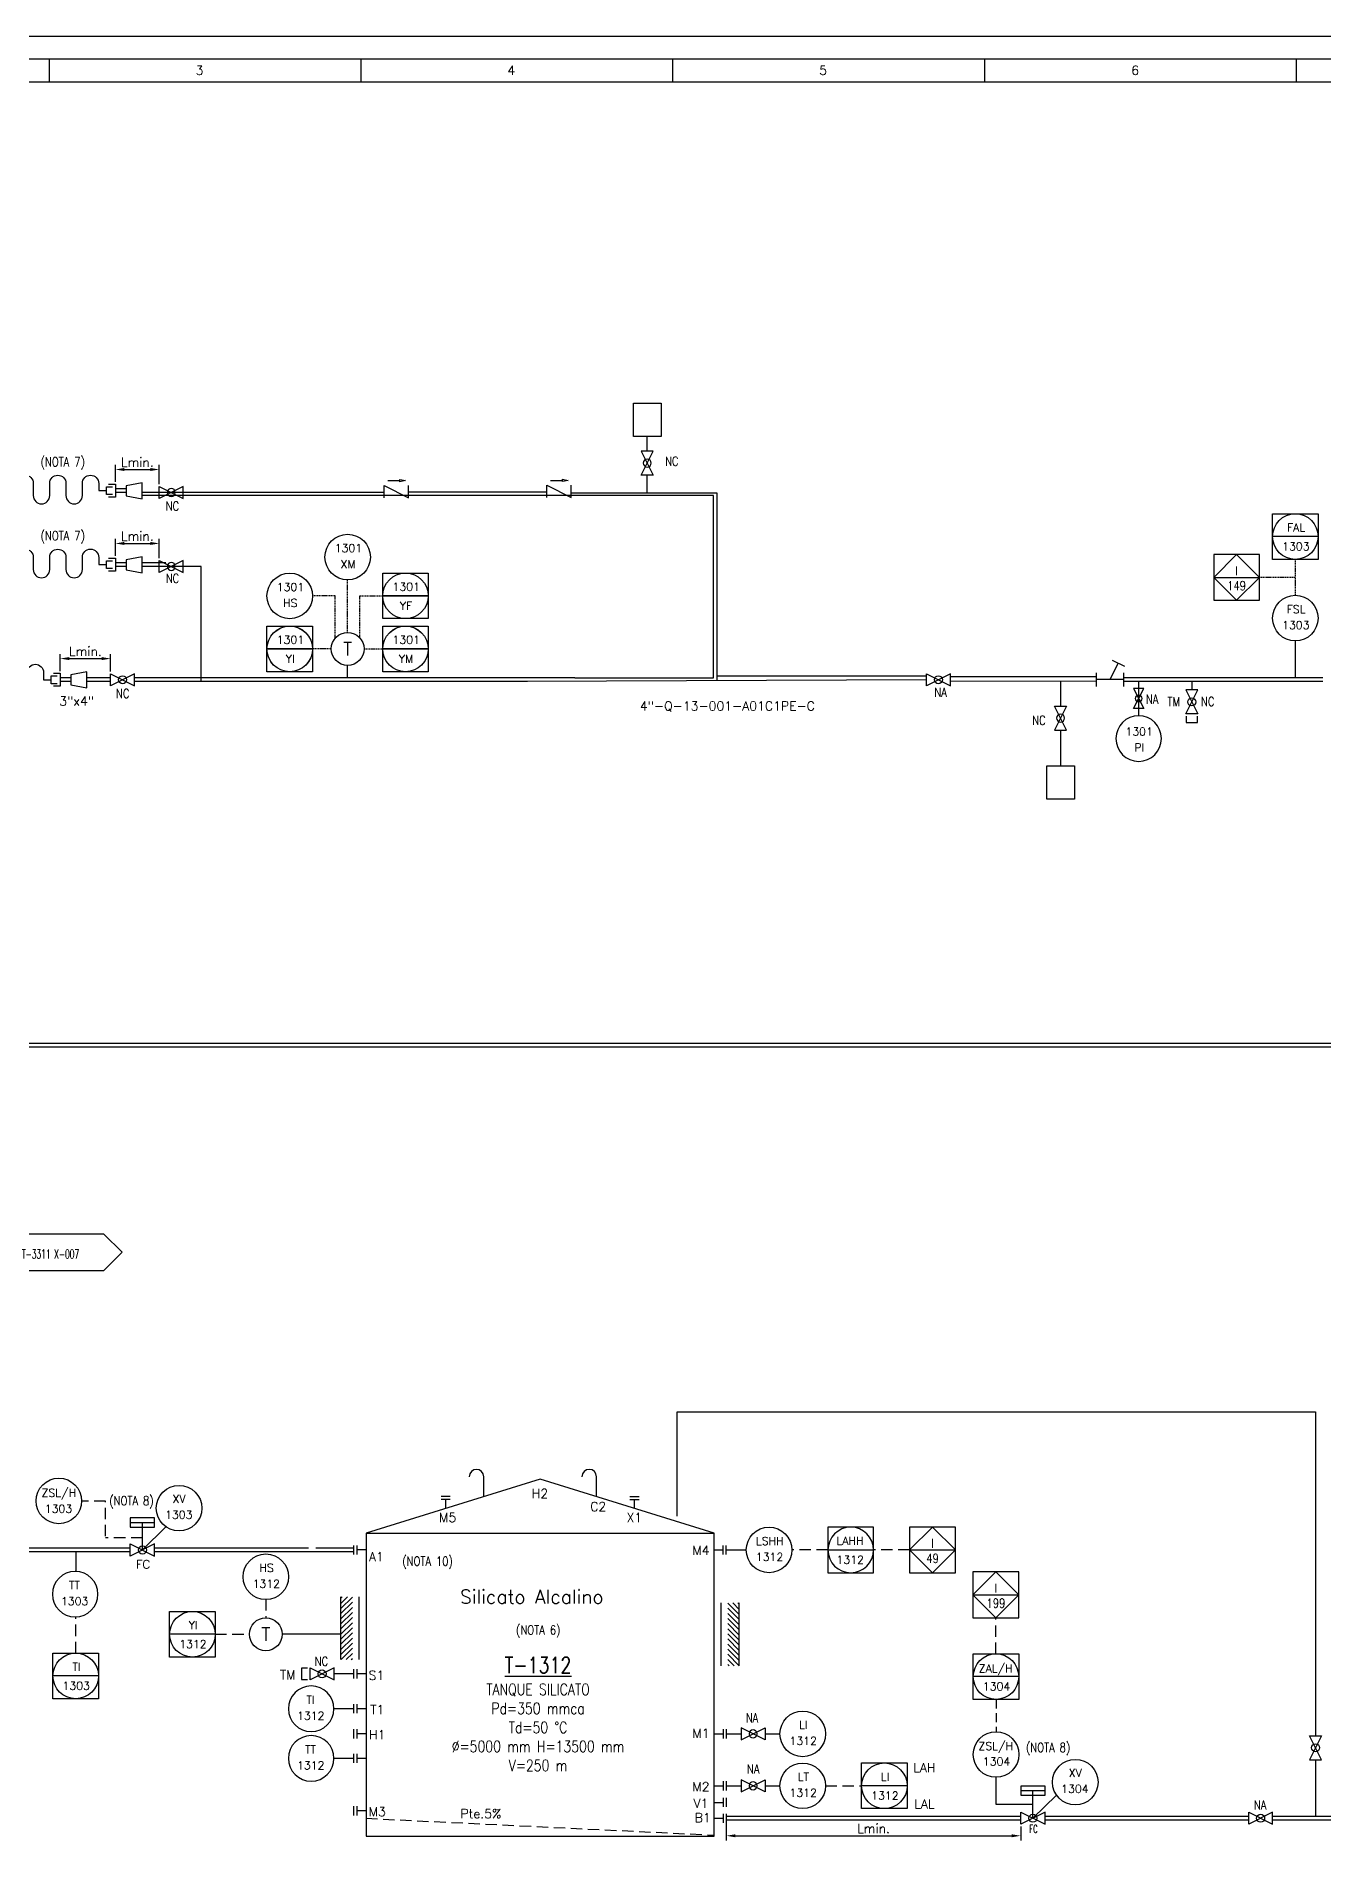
# Model space of a CAD drawing. Header units: millimetres. Extents: x 108 to 2962, y 3858 to 4561.
# Drawn here: x 1312.8 to 1595.5, y 4117.3 to 4513.2 of the extents above; entities that cross this region are included whole.
import ezdxf
from ezdxf.enums import TextEntityAlignment as Align

# ---------------------------------------------------------------- set-up
doc = ezdxf.new("R2010")
doc.units = ezdxf.units.MM
doc.linetypes.add('TRAZOS', pattern=[0.75, 0.5, -0.25])
for name, color, linetype in [('CAJETIN', 1, 'Continuous'), ('COTAS', 4, 'Continuous'), ('EQUIPOS', 5, 'Continuous'), ('EQUIPOS 02', 1, 'Continuous'), ('FORMATO', 7, 'Continuous'), ('INSTRUMENTOS', 1, 'Continuous'), ('TEX', 7, 'Continuous'), ('TEXTO-INSTRUMENTACION', 7, 'Continuous'), ('TEXTO-VALVULAS Y ACCESORIOS', 7, 'Continuous'), ('TUBERIA', 5, 'Continuous'), ('TUBERÍA2', 1, 'TRAZOS'), ('VALVULAS Y ACCESORIOS', 1, 'Continuous')]:
    doc.layers.add(name, color=color, linetype=linetype)
doc.layers.add('TUBERÍA3', color=1, linetype='Continuous', true_color=0xff0000)
doc.styles.add('PY', font='ROMANS.shx')
doc.styles.add('PY1', font='ROMANS.shx', dxfattribs={"width": 0.8})
doc.styles.add('PY3', font='ROMANS.shx', dxfattribs={"width": 0.6})
doc.styles.add('TXT', font='txt')
doc.linetypes.add('SEÑAL_MECANICA2', pattern='A,4.411183,["o",PY,S=4.130212,R=360,X=0,Y=-1.374288],0.588817,-0.374158,["",PY,S=2,R=360,X=0,Y=-0.688262],-2.183682', length=7.55784)
doc.dimstyles.new('1-5', dxfattribs={"dimtxt": 2, "dimasz": 2, "dimexe": 1, "dimexo": 0.5, "dimgap": 0.6, "dimtad": 1, "dimdec": 0, "dimlfac": 5, "dimzin": 0, "dimdsep": 46, "dimtxsty": 'PY', "dimcen": 0.7, "dimclrd": 4, "dimclre": 4, "dimclrt": 7, "dimazin": 0, "dimtfac": 1, "dimtdec": 0, "dimtofl": 0, "dimtmove": 0, "dimatfit": 3, "dimfxl": 1, "dimtolj": 1, "dimtzin": 0, "dimarcsym": 0})

# ---------------------------------------------------------------- blocks, each defined once
blk = doc.blocks.new('VALV GLOB-V')
at = {"layer": 'INSTRUMENTOS', "color": 1, "flags": 128}
blk.add_lwpolyline([(5.7, -1.43), (5.7, 1.43), (0, -1.43), (0, 1.43)], close=True, dxfattribs=at)
at = {"layer": 'INSTRUMENTOS', "color": 1}
blk.add_circle((2.85, 0), 0.95, dxfattribs=at)
at = {"layer": 'INSTRUMENTOS', "color": 7, "linetype": 'SEÑAL_MECANICA2', "style": 'PY'}
blk.add_attdef('REF.', text='', height=2, dxfattribs=at).set_placement((3, -3.37), align=Align.MIDDLE)
blk = doc.blocks.new('SEÑAL CIR')
at = {"color": 1}
blk.add_circle((0, 5.7), 5.7, dxfattribs=at)
at = {"layer": 'INSTRUMENTOS', "linetype": 'Continuous', "style": 'PY', "flags": 4}
for p in [(0.18, 6.94), (0.13, 2.95)]:
    blk.add_attdef('---', text='', height=2, dxfattribs=at).set_placement(p, align=Align.CENTER)
blk = doc.blocks.new('SEÑAL CIRCU MARCO')
at = {"color": 1, "linetype": 'Continuous', "ltscale": 0.5}
blk.add_line((5.7, 5.7), (-5.7, 5.7), dxfattribs=at)
at = {"color": 1, "flags": 128}
blk.add_lwpolyline([(5.7, 0), (-5.7, 0), (-5.7, 11.4), (5.7, 11.4)], close=True, dxfattribs=at)
at = {"color": 1}
blk.add_circle((0, 5.7), 5.7, dxfattribs=at)
at = {"style": 'PY'}
for tag, p in [('XXX', (0.18, 7.98)), ('YYY', (0.13, 3.24))]:
    blk.add_attdef(tag, text='', height=2, dxfattribs=at).set_placement(p, align=Align.MIDDLE)
blk = doc.blocks.new('SECUENCIA PROGRAMADA EN SISTEMA DE CONTROL PLC')
at = {"layer": 'INSTRUMENTOS'}
blk.add_line((-5, 5), (5, 5), dxfattribs=at)
at = {"layer": 'INSTRUMENTOS', "flags": 128}
for points in [[(0, 0), (-5, 5), (0, 10), (5, 5)], [(-5, 0), (5, 0), (5, 10), (-5, 10)]]:
    blk.add_lwpolyline(points, close=True, dxfattribs=at)
at = {"layer": 'TEXTO-INSTRUMENTACION', "linetype": 'Continuous', "style": 'PY1', "width": 0.8}
for tag, p in [('XXX', (0.01, 6.43)), ('YYY', (0.01, 3.17))]:
    blk.add_attdef(tag, text='', height=2, dxfattribs=at).set_placement(p, align=Align.MIDDLE_CENTER)
blk = doc.blocks.new('*D24')
at = {"layer": 'COTAS', "color": 4, "lineweight": -2, "transparency": 16777216}
for p, q in [((1464.3, 4121.29), (1464.3, 4117.44)), ((1466.3, 4118.44), (1526.92, 4118.44)), ((1528.92, 4120.46), (1528.92, 4117.44))]:
    blk.add_line(p, q, dxfattribs=at)
at = {"layer": 'COTAS', "color": 4, "transparency": 16777216}
for points in [[(1466.3, 4118.77), (1466.3, 4118.11), (1464.3, 4118.44)], [(1526.92, 4118.77), (1526.92, 4118.11), (1528.92, 4118.44)]]:
    blk.add_solid(points, dxfattribs=at)
at = {"layer": 'Defpoints', "color": 0, "transparency": 16777216}
for p in [(1464.3, 4121.79), (1528.92, 4120.96), (1528.92, 4118.44)]:
    blk.add_point(p, dxfattribs=at)
at = {"layer": 'COTAS', "color": 7, "transparency": 16777216, "insert": (1496.61, 4120.04), "char_height": 2, "attachment_point": 5, "style": 'PY'}
blk.add_mtext('\\A1;Lmin.', dxfattribs=at)
blk = doc.blocks.new('MARCO-A1')
at = {"layer": 'FORMATO', "color": 5}
for p, q in [((146.83, 589), (146.83, 584)), ((215.25, 589), (215.25, 584)), ((283.67, 589), (283.67, 584)), ((352.08, 589), (352.08, 584)), ((420.5, 589), (420.5, 584))]:
    blk.add_line(p, q, dxfattribs=at)
at = {"layer": 'FORMATO', "color": 1}
blk.add_lwpolyline([(0, 594), (841, 594), (841, 0), (0, 0)], close=True, dxfattribs=at)
at = {"layer": 'FORMATO', "color": 5}
blk.add_lwpolyline([(5, 589), (836, 589), (836, 5), (5, 5)], close=True, dxfattribs=at)
at = {"layer": 'FORMATO', "color": 8, "linetype": 'Continuous'}
blk.add_lwpolyline([(10, 584), (831, 584), (831, 10), (10, 10)], close=True, dxfattribs=at)
at = {"layer": 'FORMATO', "color": 1, "style": 'PY'}
for s, p in [('3', (178.99, 585.5)), ('4', (247.4, 585.5)), ('5', (315.82, 585.5)), ('6', (384.34, 585.5))]:
    blk.add_text(s, height=2, dxfattribs=at).set_placement(p)
blk = doc.blocks.new('*D32')
at = {"layer": 'COTAS', "color": 4, "lineweight": -2, "transparency": 16777216}
for p, q in [((1318.12, 4373.92), (1318.12, 4377.65)), ((1320.12, 4376.65), (1327.18, 4376.65)), ((1329.18, 4373.83), (1329.18, 4377.65))]:
    blk.add_line(p, q, dxfattribs=at)
at = {"layer": 'COTAS', "color": 4, "transparency": 16777216}
for points in [[(1320.12, 4376.99), (1320.12, 4376.32), (1318.12, 4376.65)], [(1327.18, 4376.99), (1327.18, 4376.32), (1329.18, 4376.65)]]:
    blk.add_solid(points, dxfattribs=at)
at = {"layer": 'Defpoints', "color": 0, "transparency": 16777216}
for p in [(1329.18, 4376.65), (1318.12, 4373.42), (1329.18, 4373.33)]:
    blk.add_point(p, dxfattribs=at)
at = {"layer": 'COTAS', "color": 7, "transparency": 16777216, "insert": (1323.65, 4378.25), "char_height": 2, "attachment_point": 5, "style": 'PY'}
blk.add_mtext('\\A1;Lmin.', dxfattribs=at)
blk = doc.blocks.new('REDUCCION')
at = {"color": 1}
for p, q in [((0, 2), (0, -2)), ((4, 1.25), (0, 2)), ((4, -1.25), (4, 1.25)), ((0, -2), (4, -1.25))]:
    blk.add_line(p, q, dxfattribs=at)
at = {"style": 'PY1', "width": 0.8}
blk.add_attdef('.', text='', height=2, dxfattribs=at).set_placement((2, -3.65), align=Align.MIDDLE)
blk = doc.blocks.new('*D26')
at = {"layer": 'COTAS', "color": 4, "lineweight": -2, "transparency": 16777216}
for p, q in [((1330.22, 4399.18), (1330.22, 4402.91)), ((1339.86, 4398.69), (1339.86, 4402.91)), ((1332.22, 4401.91), (1337.86, 4401.91))]:
    blk.add_line(p, q, dxfattribs=at)
at = {"layer": 'COTAS', "color": 4, "transparency": 16777216}
for points in [[(1332.22, 4402.24), (1332.22, 4401.58), (1330.22, 4401.91)], [(1337.86, 4402.24), (1337.86, 4401.58), (1339.86, 4401.91)]]:
    blk.add_solid(points, dxfattribs=at)
at = {"layer": 'Defpoints', "color": 0, "transparency": 16777216}
for p in [(1330.22, 4398.68), (1339.86, 4401.91), (1339.86, 4398.19)]:
    blk.add_point(p, dxfattribs=at)
at = {"layer": 'COTAS', "color": 7, "transparency": 16777216, "insert": (1335.04, 4403.51), "char_height": 2, "attachment_point": 5, "style": 'PY'}
blk.add_mtext('\\A1;Lmin.', dxfattribs=at)
blk = doc.blocks.new('MANG-VAL')
at = {"layer": 'INSTRUMENTOS', "color": 1}
for p, q in [((0, 1.5), (0, -1.5)), ((6, 0), (0, 0)), ((3, 0), (4.8, -3.6)), ((6, 1.5), (6, -1.5)), ((3.46, -4.27), (6.14, -2.93))]:
    blk.add_line(p, q, dxfattribs=at)
blk = doc.blocks.new('*D27')
at = {"layer": 'COTAS', "color": 4, "lineweight": -2, "transparency": 16777216}
for p, q in [((1330.22, 4415.4), (1330.22, 4419.13)), ((1332.22, 4418.13), (1337.86, 4418.13)), ((1339.86, 4414.91), (1339.86, 4419.13))]:
    blk.add_line(p, q, dxfattribs=at)
at = {"layer": 'COTAS', "color": 4, "transparency": 16777216}
for points in [[(1332.22, 4418.46), (1332.22, 4417.8), (1330.22, 4418.13)], [(1337.86, 4418.46), (1337.86, 4417.8), (1339.86, 4418.13)]]:
    blk.add_solid(points, dxfattribs=at)
at = {"layer": 'Defpoints', "color": 0, "transparency": 16777216}
for p in [(1339.86, 4418.13), (1330.22, 4414.9), (1339.86, 4414.41)]:
    blk.add_point(p, dxfattribs=at)
at = {"layer": 'COTAS', "color": 7, "transparency": 16777216, "insert": (1335.04, 4419.73), "char_height": 2, "attachment_point": 5, "style": 'PY'}
blk.add_mtext('\\A1;Lmin.', dxfattribs=at)
blk = doc.blocks.new('VALVULA RETENCION')
at = {"layer": 'VALVULAS Y ACCESORIOS'}
blk.add_line((0.79, 2.4), (3.43, 2.4), dxfattribs=at)
at = {"layer": 'VALVULAS Y ACCESORIOS', "flags": 128}
blk.add_lwpolyline([(0, -1.33), (0, 1.33), (5.33, -1.33), (5.33, 1.33)], dxfattribs=at)
blk.add_lwpolyline([(4.65, 2.4), (3.43, 2.14), (3.43, 2.66)], close=True, dxfattribs=at)
at = {"layer": 'TEXTO-VALVULAS Y ACCESORIOS', "linetype": 'SEÑAL_MECANICA2', "style": 'PY1', "width": 0.8}
blk.add_attdef('REF.', text='', height=2, dxfattribs=at).set_placement((2.94, -3.07), align=Align.MIDDLE)
blk = doc.blocks.new('BANDERA DE FLUJO')
at = {"layer": 'TEX', "color": 1, "ltscale": 0.1, "flags": 128}
blk.add_lwpolyline([(-4, 4), (-31.46, 4), (-27.46, 0), (-31.46, -4), (-4, -4), (0, 0)], close=True, dxfattribs=at)
at = {"layer": 'TEX', "style": 'PY1', "width": 0.8}
for tag, p in [('ETIQUETA-LINEA-1', (-15.73, 0.61)), ('ETIQUETA-LINEA-2', (-15.73, -2.91))]:
    blk.add_attdef(tag, text='', height=2, dxfattribs=at).set_placement(p, align=Align.CENTER)

msp = doc.modelspace()

# ---------------------------------------------------------------- hatches: boundary and pattern name
at = {"layer": 'EQUIPOS'}
h = msp.add_hatch(dxfattribs=at)
h.set_pattern_fill('ANSI31', color=4, scale=0.25, style=0)
h.set_pattern_definition([(45, (147.3263, 4960.9374), (-0.561266, 0.561266), [])])
h.paths.add_polyline_path([(1379.73, 4157.08), (1382.23, 4157.08), (1382.23, 4170.83), (1379.73, 4170.83)])
h = msp.add_hatch(dxfattribs=at)
h.set_pattern_fill('ANSI31', color=4, scale=0.25, style=0)
h.set_pattern_definition([(135, (2699.55855, 4959.6084), (0.561266, 0.561266), [])])
h.paths.add_polyline_path([(1467.15, 4155.75), (1464.65, 4155.75), (1464.65, 4169.5), (1467.15, 4169.5)])

# ---------------------------------------------------------------- linework, layer by layer
at = {"color": 5}
for p, q in [((1461.51, 4412.42), (1336.07, 4412.42)), ((1461.51, 4372.41), (1461.51, 4412.42)), ((1431.05, 4372.41), (1461.51, 4372.41)), ((1508.2, 4372.82), (1462.23, 4372.82)), ((1545.5, 4372.64), (1513.47, 4372.64))]:
    msp.add_line(p, q, dxfattribs=at)
at = {"color": 1}
for p, q in [((1589.18, 4380.53), (1589.18, 4376.8)), ((1589.18, 4376.8), (1589.18, 4372.41)), ((1554.8, 4364.11), (1554.8, 4371.65)), ((1566.44, 4371.64), (1566.44, 4369.78)), ((1336.16, 4181.13), (1341.33, 4186.22)), ((1321.52, 4180.8), (1321.52, 4176.42)), ((1464.3, 4181.14), (1468.68, 4181.14)), ((1379.75, 4162.64), (1366.84, 4162.64)), ((1382.58, 4153.96), (1378.2, 4153.96)), ((1382.58, 4146.3), (1378.2, 4146.3)), ((1464.3, 4140.79), (1467.55, 4140.79)), ((1472.81, 4140.79), (1476.07, 4140.79)), ((1382.58, 4135.42), (1378.2, 4135.42)), ((1464.3, 4129.4), (1467.55, 4129.4)), ((1472.81, 4129.4), (1476.07, 4129.4)), ((1523.5, 4125.31), (1523.5, 4131.27)), ((1531.58, 4125.31), (1523.5, 4125.31)), ((1531.58, 4122.29), (1536.76, 4127.38))]:
    msp.add_line(p, q, dxfattribs=at)
at = {"color": 1, "flags": 128}
for points in [[(1328.72, 4414.9), (1330.22, 4414.9), (1330.22, 4412.05), (1328.72, 4412.05)], [(1328.72, 4398.68), (1330.22, 4398.68), (1330.22, 4395.83), (1328.72, 4395.83)], [(1316.62, 4373.42), (1318.12, 4373.42), (1318.12, 4370.57), (1316.62, 4370.57)], [(1565.19, 4363.99), (1565.19, 4362.67), (1567.69, 4362.67), (1567.69, 4363.99)], [(1372.4, 4155.21), (1371.09, 4155.21), (1371.09, 4152.71), (1372.4, 4152.71)]]:
    msp.add_lwpolyline(points, dxfattribs=at)
at = {"color": 1}
for centre in [(1381.2, 4378.77), (1363.24, 4162.64)]:
    msp.add_circle(centre, 3.6, dxfattribs=at)
at = {"layer": 'CAJETIN', "color": 1, "linetype": 'TRAZOS', "ltscale": 0.5}
for p, q in [((1589.18, 4398.42), (1589.18, 4390.53)), ((1581.29, 4394.48), (1589.18, 4394.48))]:
    msp.add_line(p, q, dxfattribs=at)
at = {"layer": 'CAJETIN', "color": 1, "linetype": 'TRAZOS', "ltscale": 5}
for p, q in [((1328.07, 4191.82), (1322.82, 4191.82)), ((1328.07, 4184.15), (1328.07, 4191.82)), ((1336.16, 4183.77), (1328.07, 4183.77)), ((1486.6, 4181.14), (1478.68, 4181.14)), ((1504.53, 4181.14), (1496.61, 4181.14)), ((1321.52, 4158.5), (1321.52, 4166.43)), ((1523.46, 4158.35), (1523.46, 4166.27)), ((1486.06, 4129.41), (1493.99, 4129.41)), ((1385.23, 4122.27), (1461.65, 4118.59))]:
    msp.add_line(p, q, dxfattribs=at)
at = {"layer": 'CAJETIN', "color": 1, "linetype": 'TRAZOS', "ltscale": 4}
msp.add_line((1523.49, 4148.35), (1523.5, 4141.27), dxfattribs=at)
at = {"layer": 'EQUIPOS'}
for p, q in [((1423.44, 4196.67), (1385.23, 4184.8)), ((1461.65, 4184.8), (1423.44, 4196.67)), ((1385.23, 4184.8), (1385.23, 4118.39)), ((1461.65, 4122.29), (1461.65, 4184.8)), ((1461.65, 4118.39), (1461.65, 4122.29)), ((1385.23, 4118.39), (1461.65, 4118.39))]:
    msp.add_line(p, q, dxfattribs=at)
at = {"layer": 'EQUIPOS', "color": 4}
for p, q in [((1379.73, 4157.08), (1379.73, 4170.84)), ((1383.73, 4157.08), (1383.73, 4170.84)), ((1463.15, 4155.75), (1463.15, 4169.51)), ((1467.15, 4155.75), (1467.15, 4169.51))]:
    msp.add_line(p, q, dxfattribs=at)
at = {"layer": 'EQUIPOS', "linetype": 'Continuous', "flags": 128}
for points in [[(1411.07, 4192.83), (1411.07, 4197.21, 1), (1407.88, 4197.21, -1)], [(1435.81, 4192.83), (1435.81, 4197.21, 1), (1432.62, 4197.21, -1)]]:
    msp.add_lwpolyline(points, format="xyb", dxfattribs=at)
at = {"layer": 'EQUIPOS 02', "color": 5}
msp.add_line((1385.23, 4184.8), (1461.65, 4184.8), dxfattribs=at)
at = {"layer": 'INSTRUMENTOS', "color": 1, "ltscale": 0.1, "flags": 128}
for points in [[(1329.56, 4412.63), (1328.26, 4412.63), (1328.26, 4414.35), (1329.56, 4414.35)], [(1329.56, 4396.41), (1328.26, 4396.41), (1328.26, 4398.13), (1329.56, 4398.13)], [(1317.46, 4371.15), (1316.16, 4371.15), (1316.16, 4372.88), (1317.46, 4372.88)]]:
    msp.add_lwpolyline(points, dxfattribs=at)
at = {"layer": 'INSTRUMENTOS', "color": 1, "flags": 128}
msp.add_lwpolyline([(1338.82, 4179.8), (1338.82, 4182.46), (1333.49, 4179.8), (1333.49, 4182.46)], close=True, dxfattribs=at)
at = {"layer": 'INSTRUMENTOS', "color": 1}
msp.add_circle((1336.16, 4181.13), 0.889, dxfattribs=at)
at = {"layer": 'TUBERIA', "color": 5, "linetype": 'Continuous'}
for p, q in [((1332.58, 4413.89), (1330.22, 4413.89)), ((1332.58, 4397.67), (1330.22, 4397.67)), ((1341.29, 4397.67), (1336.09, 4397.67)), ((1320.48, 4372.41), (1318.12, 4372.41)), ((1329.18, 4372.41), (1323.98, 4372.41)), ((1420.41, 4372.41), (1334.45, 4372.41)), ((1414.42, 4372.41), (1356.01, 4372.41)), ((1431.05, 4372.41), (1420.42, 4372.41)), ((1595.2, 4372.41), (1551.53, 4372.41)), ((1333.49, 4181.53), (1256.87, 4181.53)), ((1372.61, 4181.53), (1338.82, 4181.53)), ((1382.58, 4181.53), (1374.21, 4181.53)), ((1528.92, 4122.69), (1464.3, 4122.69)), ((1578.93, 4122.69), (1534.25, 4122.69)), ((1604.54, 4122.69), (1584.2, 4122.69))]:
    msp.add_line(p, q, dxfattribs=at)
at = {"layer": 'TUBERIA', "color": 4, "linetype": 'Continuous'}
for p, q in [((1332.58, 4413.09), (1330.22, 4413.09)), ((1341.29, 4413.09), (1336.09, 4413.09)), ((1332.58, 4396.87), (1330.22, 4396.87)), ((1341.29, 4396.87), (1336.09, 4396.87)), ((1320.48, 4371.61), (1318.12, 4371.61)), ((1329.18, 4371.61), (1323.98, 4371.61)), ((1420.68, 4371.61), (1334.45, 4371.61)), ((1414.42, 4371.61), (1356.01, 4371.61)), ((1508.21, 4372.01), (1420.42, 4371.61)), ((1545.53, 4371.72), (1513.47, 4371.61)), ((1595.2, 4371.61), (1551.53, 4371.61)), ((1333.49, 4180.73), (1256.05, 4180.73)), ((1373.41, 4180.73), (1338.82, 4180.73)), ((1382.58, 4180.73), (1373.41, 4180.73)), ((1528.92, 4121.89), (1464.3, 4121.89)), ((1578.93, 4121.89), (1534.25, 4121.89)), ((1604.54, 4121.89), (1584.2, 4121.89))]:
    msp.add_line(p, q, dxfattribs=at)
at = {"layer": 'TUBERIA', "linetype": 'Continuous'}
for p, q in [((1402.73, 4190.23), (1402.73, 4192.22)), ((1444.16, 4190.23), (1444.16, 4192.22)), ((1385.23, 4181.13), (1383.25, 4181.13)), ((1461.65, 4181.14), (1463.63, 4181.14)), ((1385.23, 4153.96), (1383.25, 4153.96)), ((1385.23, 4146.3), (1383.25, 4146.3)), ((1385.23, 4140.81), (1383.25, 4140.81)), ((1461.65, 4140.79), (1463.63, 4140.79)), ((1385.23, 4135.42), (1383.25, 4135.42)), ((1461.65, 4129.4), (1463.63, 4129.4)), ((1461.65, 4125.77), (1463.63, 4125.77)), ((1385.23, 4123.91), (1383.25, 4123.91)), ((1461.65, 4122.29), (1463.63, 4122.29))]:
    msp.add_line(p, q, dxfattribs=at)
at = {"layer": 'TUBERIA', "color": 1, "linetype": 'TRAZOS', "ltscale": 5}
for p, q in [((1363.24, 4170.33), (1363.24, 4166.27)), ((1352.13, 4162.64), (1359.64, 4162.64))]:
    msp.add_line(p, q, dxfattribs=at)
at = {"layer": 'TUBERIA', "color": 4, "linetype": 'Continuous'}
for points in [[(1449.97, 4425.37), (1443.91, 4425.37), (1443.91, 4432.68), (1449.97, 4432.68)], [(1534.64, 4353.1), (1540.7, 4353.1), (1540.7, 4345.79), (1534.64, 4345.79)]]:
    msp.add_lwpolyline(points, close=True, dxfattribs=at)
for points in [[(1446.94, 4422.18), (1446.94, 4425.37)], [(1446.94, 4413.03), (1446.94, 4416.92)], [(1389.22, 4413.09), (1349.02, 4413.09), (1336.09, 4413.09)], [(1424.84, 4413.19), (1407.49, 4413.19), (1394.55, 4413.19)], [(1430.22, 4413.03), (1462.22, 4413.03), (1462.22, 4371.8)], [(1349.02, 4371.61), (1349.02, 4396.87), (1341.29, 4396.87)], [(1783.35, 4376.61), (1783.35, 4292.26), (1256.05, 4292.26), (1256.05, 4180.73)], [(1537.67, 4371.61), (1537.67, 4366.23)], [(1537.67, 4360.97), (1537.67, 4353.1)]]:
    msp.add_lwpolyline(points, dxfattribs=at)
at = {"layer": 'TUBERIA', "color": 5, "linetype": 'Continuous', "flags": 128}
for points in [[(1306.92, 4413.49), (1308.63, 4413.49), (1308.63, 4415.08, -1), (1312.21, 4415.08), (1312.21, 4412.39, 1), (1315.8, 4412.39), (1315.8, 4415.08, -1), (1319.38, 4415.08), (1319.38, 4412.39, 1), (1322.97, 4412.39), (1322.97, 4415.08, -1), (1326.56, 4415.08), (1326.56, 4413.49), (1328.26, 4413.49)], [(1306.92, 4397.27), (1308.63, 4397.27), (1308.63, 4398.86, -1), (1312.21, 4398.86), (1312.21, 4396.17, 1), (1315.8, 4396.17), (1315.8, 4398.86, -1), (1319.38, 4398.86), (1319.38, 4396.17, 1), (1322.97, 4396.17), (1322.97, 4398.86, -1), (1326.56, 4398.86), (1326.56, 4397.27), (1328.26, 4397.27)], [(1294.82, 4372.01), (1296.52, 4372.01), (1296.52, 4373.61, -1), (1300.11, 4373.61), (1300.11, 4370.92, 1), (1303.7, 4370.92), (1303.7, 4373.61, -1), (1307.28, 4373.61), (1307.28, 4370.92, 1), (1310.87, 4370.92), (1310.87, 4373.61, -1), (1314.45, 4373.61), (1314.45, 4372.01), (1316.16, 4372.01)]]:
    msp.add_lwpolyline(points, format="xyb", dxfattribs=at)
at = {"layer": 'TUBERIA', "color": 5, "linetype": 'Continuous'}
for points in [[(1256.87, 4181.53), (1256.87, 4291.47), (1784.11, 4291.47), (1784.11, 4377.41)], [(1453.48, 4188.55), (1453.48, 4211.45), (1593.62, 4211.45), (1593.62, 4140.38)], [(1593.62, 4135.12), (1593.62, 4122.69)]]:
    msp.add_lwpolyline(points, dxfattribs=at)
at = {"layer": 'TUBERÍA2', "ltscale": 0.5}
for points in [[(1378.49, 4381.15), (1378.49, 4390.41), (1373.49, 4390.41)], [(1381.2, 4382.37), (1381.2, 4393.92)], [(1383.9, 4381.15), (1383.9, 4390.41), (1388.9, 4390.41)], [(1377.6, 4378.77), (1373.49, 4378.77)], [(1384.8, 4378.77), (1388.9, 4378.77)]]:
    msp.add_lwpolyline(points, dxfattribs=at)
at = {"layer": 'TUBERÍA3'}
for points in [[(1388.9, 4390.41), (1398.9, 4390.41)], [(1363.49, 4378.78), (1373.49, 4378.77)], [(1388.9, 4378.78), (1398.9, 4378.77)], [(1381.2, 4372.41), (1381.2, 4375.17)]]:
    msp.add_lwpolyline(points, dxfattribs=at)
for centre in [(1393.9, 4390.41), (1368.49, 4378.77), (1393.9, 4378.77)]:
    msp.add_circle(centre, 5, dxfattribs=at)
at = {"layer": 'VALVULAS Y ACCESORIOS', "ltscale": 0.1}
for p, q in [((1403.73, 4192.88), (1401.73, 4192.88)), ((1443.16, 4192.88), (1445.16, 4192.88)), ((1403.73, 4192.22), (1401.73, 4192.22)), ((1443.16, 4192.22), (1445.16, 4192.22)), ((1382.58, 4180.13), (1382.58, 4182.13)), ((1383.25, 4180.13), (1383.25, 4182.13)), ((1463.63, 4180.14), (1463.63, 4182.14)), ((1464.3, 4180.14), (1464.3, 4182.14)), ((1382.58, 4152.96), (1382.58, 4154.96)), ((1383.25, 4152.96), (1383.25, 4154.96)), ((1382.58, 4145.3), (1382.58, 4147.3)), ((1383.25, 4145.3), (1383.25, 4147.3)), ((1382.58, 4139.81), (1382.58, 4141.81)), ((1383.25, 4139.81), (1383.25, 4141.81)), ((1463.63, 4141.79), (1463.63, 4139.79)), ((1464.3, 4141.79), (1464.3, 4139.79)), ((1382.58, 4134.42), (1382.58, 4136.42)), ((1383.25, 4134.42), (1383.25, 4136.42)), ((1463.63, 4130.4), (1463.63, 4128.4)), ((1464.3, 4130.4), (1464.3, 4128.4)), ((1463.63, 4126.77), (1463.63, 4124.77)), ((1464.3, 4126.77), (1464.3, 4124.77)), ((1382.58, 4122.91), (1382.58, 4124.91)), ((1383.25, 4122.91), (1383.25, 4124.91)), ((1463.63, 4123.29), (1463.63, 4121.29)), ((1464.3, 4123.29), (1464.3, 4121.29))]:
    msp.add_line(p, q, dxfattribs=at)
at = {"layer": 'VALVULAS Y ACCESORIOS'}
for p, q in [((1333.49, 4187.17), (1338.82, 4187.17)), ((1336.16, 4181.13), (1336.16, 4187.17)), ((1528.92, 4128.34), (1534.25, 4128.34)), ((1531.58, 4122.29), (1531.58, 4128.34))]:
    msp.add_line(p, q, dxfattribs=at)
at = {"layer": 'VALVULAS Y ACCESORIOS', "flags": 128}
for points in [[(1333.49, 4188.17), (1333.49, 4186.17), (1338.82, 4186.17), (1338.82, 4188.17)], [(1333.49, 4179.8), (1333.49, 4182.46), (1338.82, 4179.8), (1338.82, 4182.46)], [(1528.92, 4129.34), (1528.92, 4127.34), (1534.25, 4127.34), (1534.25, 4129.34)], [(1528.92, 4120.96), (1528.92, 4123.63), (1534.25, 4120.96), (1534.25, 4123.63)]]:
    msp.add_lwpolyline(points, close=True, dxfattribs=at)

# ---------------------------------------------------------------- block references
msp.add_blockref('MARCO-A1', (1168.85, 3919.19))
at = {"linetype": 'Continuous'}
for p, xscale, yscale, zscale, rotation in [((1446.94, 4422.18), -0.9232631578947803, 0.9232631578947803, 0.9232631578947803, 90), ((1566.44, 4364.52), 0.9232631578945529, 0.9232631578945529, 0.9232631578945529, 90), ((1537.67, 4360.97), -0.9232631578947803, 0.9232631578947803, 0.9232631578947803, 270), ((1467.55, 4140.79), -0.9232631578945529, 0.9232631578947803, 0.9232631578946926, 180), ((1593.62, 4140.38), 0.9232631578945529, 0.9232631578945529, 0.9232631578945529, 270), ((1467.55, 4129.4), -0.9232631578945529, 0.9232631578947803, 0.9232631578946926, 180)]:
    msp.add_blockref('VALV GLOB-V', p, dxfattribs=dict(at, xscale=xscale, yscale=yscale, zscale=zscale, rotation=rotation))
for p, xscale, yscale, zscale in [((1345.12, 4413.09), -0.9232631578947803, 0.9232631578947803, 0.9232631578947803), ((1345.12, 4396.87), -0.9232631578947803, 0.9232631578947803, 0.9232631578947803), ((1329.18, 4372.01), 0.9232631578947803, 0.9232631578947803, 0.9232631578947803), ((1508.21, 4372.01), 0.9232631578947803, 0.9232631578947803, 0.9232631578947803), ((1372.94, 4153.96), 0.9232631578945529, 0.9232631578945529, 0.9232631578945529), ((1578.94, 4122.29), 0.9232631578945529, 0.9232631578945529, 0.9232631578945529)]:
    msp.add_blockref('VALV GLOB-V', p, dxfattribs=dict(at, xscale=xscale, yscale=yscale, zscale=zscale))
for p in [(1389.23, 4413.28), (1424.92, 4413.34)]:
    msp.add_blockref('VALVULA RETENCION', p, dxfattribs=at)
for p, xscale, yscale, zscale, values in [((1589.18, 4398.42), 0.8771000000000413, 0.8771000000000413, 0.8771000000000413, {'XXX': 'FAL', 'YYY': '1303'}), ((1393.9, 4385.41), 0.8771000000000413, 0.8771000000000413, 0.8771000000000413, {'XXX': '1301', 'YYY': 'YF'}), ((1368.49, 4373.78), 0.8771000000000413, 0.8771000000000413, 0.8771000000000413, {'XXX': '1301', 'YYY': 'YI'}), ((1393.9, 4373.78), 0.8771000000000413, 0.8771000000000413, 0.8771000000000413, {'XXX': '1301', 'YYY': 'YM'}), ((1347.13, 4157.64), 0.8770999999999276, 0.8770999999999276, 0.8770999999999276, {'XXX': 'YI', 'YYY': '1312'}), ((1321.52, 4148.5), 0.8777884135906788, 0.8777884135906788, 0.8777884135906788, {'XXX': 'TI', 'YYY': '1303'}), ((1498.99, 4124.4), 0.8777884135906788, 0.8777884135906788, 0.8777884135906788, {'XXX': 'LI', 'YYY': '1312'})]:
    msp.add_blockref('SEÑAL CIRCU MARCO', p, dxfattribs=dict(xscale=xscale, yscale=yscale, zscale=zscale)).add_auto_attribs(values)
ref = msp.add_blockref('SEÑAL CIR', (1381.2, 4393.92), dxfattribs=dict(at, xscale=0.8771000000000413, yscale=0.8771000000000413, zscale=0.8771000000000413))
ref.add_attrib('---', '1301', dxfattribs={"layer": 'INSTRUMENTOS', "color": 7, "linetype": 'Continuous', "height": 1.754, "style": 'PY'}).set_placement((1381.36, 4400.01), align=Align.CENTER)
ref.add_attrib('---', 'XM', dxfattribs={"layer": 'INSTRUMENTOS', "color": 7, "linetype": 'Continuous', "height": 1.754, "style": 'PY'}).set_placement((1381.31, 4396.51), align=Align.CENTER)
ref = msp.add_blockref('SECUENCIA PROGRAMADA EN SISTEMA DE CONTROL PLC', (1576.28, 4389.47), dxfattribs=dict(xscale=1.001089596937504, yscale=1.001089596937504, zscale=1.001089596937504))
ref.add_attrib('XXX', 'I', dxfattribs={"layer": 'TEXTO-INSTRUMENTACION', "linetype": 'Continuous', "height": 2, "style": 'TXT'}).set_placement((1576.29, 4395.91), align=Align.MIDDLE_CENTER)
ref.add_attrib('YYY', '149', dxfattribs={"layer": 'TEXTO-INSTRUMENTACION', "linetype": 'Continuous', "height": 2.002, "style": 'PY1', "width": 0.8}).set_placement((1576.29, 4392.64), align=Align.MIDDLE_CENTER)
ref = msp.add_blockref('SEÑAL CIR', (1368.49, 4385.39), dxfattribs=dict(at, xscale=0.8771000000000413, yscale=0.8771000000000413, zscale=0.8771000000000413))
ref.add_attrib('---', '1301', dxfattribs={"layer": 'INSTRUMENTOS', "color": 7, "linetype": 'Continuous', "height": 1.754, "style": 'PY'}).set_placement((1368.65, 4391.47), align=Align.CENTER)
ref.add_attrib('---', 'HS', dxfattribs={"layer": 'INSTRUMENTOS', "color": 7, "linetype": 'Continuous', "height": 1.754, "style": 'PY'}).set_placement((1368.6, 4387.97), align=Align.CENTER)
ref = msp.add_blockref('SEÑAL CIR', (1589.18, 4380.53), dxfattribs=dict(at, xscale=0.8771000000000413, yscale=0.8771000000000413, zscale=0.8771000000000413))
ref.add_attrib('---', 'FSL', dxfattribs={"layer": 'INSTRUMENTOS', "color": 7, "linetype": 'Continuous', "height": 1.754, "style": 'PY'}).set_placement((1589.34, 4386.61), align=Align.CENTER)
ref.add_attrib('---', '1303', dxfattribs={"layer": 'INSTRUMENTOS', "color": 7, "linetype": 'Continuous', "height": 1.754, "style": 'PY'}).set_placement((1589.29, 4383.12), align=Align.CENTER)
at = {"linetype": 'Continuous', "xscale": -1, "rotation": 180}
msp.add_blockref('MANG-VAL', (1545.53, 4372.05), dxfattribs=at)
at = {"linetype": 'Continuous'}
ref = msp.add_blockref('SEÑAL CIR', (1554.8, 4364.11), dxfattribs=dict(at, xscale=-0.877100000000155, yscale=0.877100000000155, zscale=0.877100000000155, rotation=180))
ref.add_attrib('---', 'PI', dxfattribs={"layer": 'INSTRUMENTOS', "color": 7, "linetype": 'Continuous', "height": 1.754, "style": 'PY'}).set_placement((1554.96, 4356.27), align=Align.CENTER)
ref.add_attrib('---', '1301', dxfattribs={"layer": 'INSTRUMENTOS', "color": 7, "linetype": 'Continuous', "height": 1.754, "style": 'PY'}).set_placement((1554.91, 4359.77), align=Align.CENTER)
ref = msp.add_blockref('BANDERA DE FLUJO', (1331.71, 4246.43))
ref.add_attrib('ETIQUETA-LINEA-1', 'T-3311 X-007', dxfattribs={"layer": 'TEX', "height": 2, "style": 'PY1', "width": 0.6}).set_placement((1315.98, 4247.04), align=Align.TOP_CENTER)
ref = msp.add_blockref('SEÑAL CIR', (1317.82, 4186.88), dxfattribs=dict(at, xscale=0.8770999999999276, yscale=0.8770999999999276, zscale=0.8770999999999276))
ref.add_attrib('---', 'ZSL/H', dxfattribs={"layer": 'INSTRUMENTOS', "color": 7, "linetype": 'Continuous', "height": 1.754, "style": 'PY'}).set_placement((1317.82, 4192.79), align=Align.CENTER)
ref.add_attrib('---', '1303', dxfattribs={"layer": 'INSTRUMENTOS', "color": 7, "linetype": 'Continuous', "height": 1.754, "style": 'PY'}).set_placement((1317.74, 4189.29), align=Align.CENTER)
ref = msp.add_blockref('SEÑAL CIR', (1344.2, 4185.31), dxfattribs=dict(at, xscale=0.8770999999999276, yscale=0.8770999999999276, zscale=0.8770999999999276))
ref.add_attrib('---', 'XV', dxfattribs={"layer": 'INSTRUMENTOS', "color": 7, "linetype": 'Continuous', "height": 1.754, "style": 'PY'}).set_placement((1344.2, 4191.47), align=Align.CENTER)
ref.add_attrib('---', '1303', dxfattribs={"layer": 'INSTRUMENTOS', "color": 7, "linetype": 'Continuous', "height": 1.754, "style": 'PY'}).set_placement((1344.13, 4187.98), align=Align.CENTER)
ref = msp.add_blockref('SEÑAL CIR', (1473.68, 4176.14), dxfattribs=dict(at, xscale=0.8770999999999276, yscale=0.8770999999999276, zscale=0.8770999999999276))
ref.add_attrib('---', 'LSHH', dxfattribs={"layer": 'INSTRUMENTOS', "color": 7, "linetype": 'Continuous', "height": 1.754, "style": 'PY'}).set_placement((1473.84, 4182.22), align=Align.CENTER)
ref.add_attrib('---', '1312', dxfattribs={"layer": 'INSTRUMENTOS', "color": 7, "linetype": 'Continuous', "height": 1.754, "style": 'PY'}).set_placement((1473.79, 4178.73), align=Align.CENTER)
ref = msp.add_blockref('SEÑAL CIRCU MARCO', (1491.61, 4176.13), dxfattribs=dict(xscale=-0.8777884135909062, yscale=0.8777884135906788, zscale=0.8777884135908177))
ref.add_attrib('XXX', 'LAHH', dxfattribs={"height": 1.756, "style": 'PY'}).set_placement((1491.45, 4183.14), align=Align.MIDDLE)
ref.add_attrib('YYY', '1312', dxfattribs={"height": 1.756, "style": 'PY'}).set_placement((1491.5, 4178.98), align=Align.MIDDLE)
ref = msp.add_blockref('SECUENCIA PROGRAMADA EN SISTEMA DE CONTROL PLC', (1509.56, 4176.11), dxfattribs=dict(xscale=1.005571670621293, yscale=1.005571670621293, zscale=1.005571670621293))
ref.add_attrib('XXX', 'I', dxfattribs={"layer": 'TEXTO-INSTRUMENTACION', "linetype": 'Continuous', "height": 2.01, "style": 'TXT'}).set_placement((1509.57, 4182.58), align=Align.MIDDLE_CENTER)
ref.add_attrib('YYY', '49', dxfattribs={"layer": 'TEXTO-INSTRUMENTACION', "linetype": 'Continuous', "height": 2.011, "style": 'PY1', "width": 0.8}).set_placement((1509.57, 4179.29), align=Align.MIDDLE_CENTER)
ref = msp.add_blockref('SEÑAL CIR', (1363.24, 4170.25), dxfattribs=dict(at, xscale=0.8770999999999276, yscale=0.8770999999999276, zscale=0.8770999999999276))
ref.add_attrib('---', 'HS', dxfattribs={"layer": 'INSTRUMENTOS', "color": 7, "linetype": 'Continuous', "height": 1.754, "style": 'PY'}).set_placement((1363.4, 4176.34), align=Align.CENTER)
ref.add_attrib('---', '1312', dxfattribs={"layer": 'INSTRUMENTOS', "color": 7, "linetype": 'Continuous', "height": 1.754, "style": 'PY'}).set_placement((1363.35, 4172.84), align=Align.CENTER)
ref = msp.add_blockref('SEÑAL CIR', (1321.39, 4166.43), dxfattribs=dict(at, xscale=-0.877100000000155, yscale=0.8770999999999276, zscale=0.8771))
ref.add_attrib('---', 'TT', dxfattribs={"layer": 'INSTRUMENTOS', "color": 7, "linetype": 'Continuous', "height": 1.754, "style": 'PY'}).set_placement((1321.23, 4172.51), align=Align.CENTER)
ref.add_attrib('---', '1303', dxfattribs={"layer": 'INSTRUMENTOS', "color": 7, "linetype": 'Continuous', "height": 1.754, "style": 'PY'}).set_placement((1321.28, 4169.02), align=Align.CENTER)
ref = msp.add_blockref('SECUENCIA PROGRAMADA EN SISTEMA DE CONTROL PLC', (1523.46, 4166.27), dxfattribs=dict(xscale=1.005571670621293, yscale=1.005571670621293, zscale=1.005571670621293))
ref.add_attrib('XXX', 'I', dxfattribs={"layer": 'TEXTO-INSTRUMENTACION', "linetype": 'Continuous', "height": 2.01, "style": 'TXT'}).set_placement((1523.47, 4172.74), align=Align.MIDDLE_CENTER)
ref.add_attrib('YYY', '199', dxfattribs={"layer": 'TEXTO-INSTRUMENTACION', "linetype": 'Continuous', "height": 2.011, "style": 'PY1', "width": 0.8}).set_placement((1523.47, 4169.46), align=Align.MIDDLE_CENTER)
ref = msp.add_blockref('SEÑAL CIRCU MARCO', (1523.49, 4148.35), dxfattribs=dict(xscale=0.8770999999999276, yscale=0.8770999999999276, zscale=0.8770999999999276))
ref.add_attrib('XXX', 'ZAL/H', dxfattribs={"height": 1.754, "style": 'PY'}).set_placement((1523.43, 4155.04), align=Align.MIDDLE)
ref.add_attrib('YYY', '1304', dxfattribs={"height": 1.754, "style": 'PY'}).set_placement((1523.61, 4151.19), align=Align.MIDDLE)
ref = msp.add_blockref('SEÑAL CIR', (1373.2, 4141.3), dxfattribs=dict(at, xscale=-0.877100000000155, yscale=0.8770999999999276, zscale=0.8771))
ref.add_attrib('---', 'TI', dxfattribs={"layer": 'INSTRUMENTOS', "color": 7, "linetype": 'Continuous', "height": 1.754, "style": 'PY'}).set_placement((1373.05, 4147.39), align=Align.CENTER)
ref.add_attrib('---', '1312', dxfattribs={"layer": 'INSTRUMENTOS', "color": 7, "linetype": 'Continuous', "height": 1.754, "style": 'PY'}).set_placement((1373.09, 4143.89), align=Align.CENTER)
ref = msp.add_blockref('SEÑAL CIR', (1481.07, 4135.79), dxfattribs=dict(at, xscale=0.8770999999999276, yscale=0.8770999999999276, zscale=0.8770999999999276))
ref.add_attrib('---', 'LI', dxfattribs={"layer": 'INSTRUMENTOS', "color": 7, "linetype": 'Continuous', "height": 1.754, "style": 'PY'}).set_placement((1481.22, 4141.87), align=Align.CENTER)
ref.add_attrib('---', '1312', dxfattribs={"layer": 'INSTRUMENTOS', "color": 7, "linetype": 'Continuous', "height": 1.754, "style": 'PY'}).set_placement((1481.18, 4138.38), align=Align.CENTER)
ref = msp.add_blockref('SEÑAL CIR', (1523.5, 4131.27), dxfattribs=dict(at, xscale=0.8770999999999276, yscale=0.8770999999999276, zscale=0.8770999999999276))
ref.add_attrib('---', 'ZSL/H', dxfattribs={"layer": 'INSTRUMENTOS', "color": 7, "linetype": 'Continuous', "height": 1.754, "style": 'PY'}).set_placement((1523.44, 4137.25), align=Align.CENTER)
ref.add_attrib('---', '1304', dxfattribs={"layer": 'INSTRUMENTOS', "color": 7, "linetype": 'Continuous', "height": 1.754, "style": 'PY'}).set_placement((1523.61, 4133.86), align=Align.CENTER)
ref = msp.add_blockref('SEÑAL CIR', (1373.2, 4130.42), dxfattribs=dict(at, xscale=-0.877100000000155, yscale=0.8770999999999276, zscale=0.8771))
ref.add_attrib('---', 'TT', dxfattribs={"layer": 'INSTRUMENTOS', "color": 7, "linetype": 'Continuous', "height": 1.754, "style": 'PY'}).set_placement((1373.05, 4136.51), align=Align.CENTER)
ref.add_attrib('---', '1312', dxfattribs={"layer": 'INSTRUMENTOS', "color": 7, "linetype": 'Continuous', "height": 1.754, "style": 'PY'}).set_placement((1373.09, 4133.01), align=Align.CENTER)
ref = msp.add_blockref('SEÑAL CIR', (1481.07, 4124.4), dxfattribs=dict(at, xscale=0.8770999999999276, yscale=0.8770999999999276, zscale=0.8770999999999276))
ref.add_attrib('---', 'LT', dxfattribs={"layer": 'INSTRUMENTOS', "color": 7, "linetype": 'Continuous', "height": 1.754, "style": 'PY'}).set_placement((1481.22, 4130.49), align=Align.CENTER)
ref.add_attrib('---', '1312', dxfattribs={"layer": 'INSTRUMENTOS', "color": 7, "linetype": 'Continuous', "height": 1.754, "style": 'PY'}).set_placement((1481.18, 4126.99), align=Align.CENTER)
ref = msp.add_blockref('SEÑAL CIR', (1540.89, 4125.2), dxfattribs=dict(at, xscale=0.8770999999999276, yscale=0.8770999999999276, zscale=0.8770999999999276))
ref.add_attrib('---', 'XV', dxfattribs={"layer": 'INSTRUMENTOS', "color": 7, "linetype": 'Continuous', "height": 1.754, "style": 'PY'}).set_placement((1540.89, 4131.36), align=Align.CENTER)
ref.add_attrib('---', '1304', dxfattribs={"layer": 'INSTRUMENTOS', "color": 7, "linetype": 'Continuous', "height": 1.754, "style": 'PY'}).set_placement((1540.81, 4127.86), align=Align.CENTER)
ref = msp.add_blockref('VALV GLOB-V', (1528.92, 4122.29), dxfattribs=dict(at, xscale=0.9356729824555714, yscale=0.9356729824555714, zscale=0.9356729824555714))
ref.add_attrib('REF.', 'FC', dxfattribs={"layer": 'INSTRUMENTOS', "color": 7, "linetype": 'SEÑAL_MECANICA2', "height": 1.778, "style": 'PY3', "width": 0.6}).set_placement((1531.72, 4119.95), align=Align.MIDDLE)
at = {"layer": 'INSTRUMENTOS', "linetype": 'Continuous', "xscale": -0.7747368421053125, "yscale": 0.7747368421053125, "zscale": 0.7747368421053125, "rotation": 89.99999999999999}
msp.add_blockref('VALV GLOB-V', (1554.8, 4370.09), dxfattribs=at)
at = {"layer": 'TUBERIA', "color": 5, "linetype": 'Continuous', "xscale": 0.8770999999999276, "yscale": 0.8770999999999276, "zscale": 0.8770999999999276, "rotation": 180}
for p in [(1336.09, 4413.47), (1336.09, 4397.25), (1323.98, 4372)]:
    msp.add_blockref('REDUCCION', p, dxfattribs=at)

# ---------------------------------------------------------------- texts
at = {"color": 7, "style": 'PY'}
for p in [(1381.2, 4378.77), (1363.24, 4162.64)]:
    msp.add_text('T', height=2.92, dxfattribs=at).set_placement(p, align=Align.MIDDLE)
at = {"layer": 'CAJETIN', "color": 5, "linetype": 'Continuous', "insert": (1422.98, 4157.63), "char_height": 3.5, "width": 66.3747, "attachment_point": 2, "style": 'PY1'}
msp.add_mtext('{\\LT-1312\\P\\H0.7143x;\\l\\C7;TANQUE SILICATO\\PPd=350 mmca\\PTd=50 °C\\C5;\\P\\C7;%%C=5000 mm H=13500 mm\\PV=250 m}', dxfattribs=at)
at = {"layer": 'EQUIPOS', "color": 6, "insert": (1421.61, 4172.36), "char_height": 3, "width": 39.4248, "attachment_point": 2, "style": 'PY'}
msp.add_mtext('Silicato Alcalino', dxfattribs=at)
at = {"layer": 'INSTRUMENTOS', "color": 7, "linetype": 'SEÑAL_MECANICA2', "style": 'PY'}
msp.add_attdef('FC', text='XXX', height=1.871, dxfattribs=at).set_placement((1336.29, 4177.98), align=Align.MIDDLE)
at = {"layer": 'TEX', "color": 7, "char_height": 2, "width": 28.6036, "attachment_point": 5, "style": 'PY1'}
for s, insert in [('(NOTA 7)', (1318.67, 4419.48)), ('NC', (1452.35, 4419.94)), ('NC', (1342.75, 4410.1)), ('(NOTA 7)', (1318.67, 4403.26)), ('NC', (1342.76, 4394.25)), ('NC', (1331.84, 4368.99)), ('NA', (1511.34, 4369.23)), ('NA', (1557.76, 4367.75)), ('TM', (1562.49, 4367.21)), ('NC', (1569.95, 4367.24)), ('NC', (1532.91, 4363.11)), ('(NOTA 8)', (1333.75, 4191.59)), ('(NOTA 10)', (1398.74, 4178.34)), ('(NOTA 6)', (1423.03, 4163.24)), ('NC', (1375.45, 4156.72)), ('NA', (1469.94, 4144.3)), ('(NOTA 8)', (1534.92, 4137.47)), ('NA', (1470.21, 4133.07)), ('NA', (1581.47, 4125.18))]:
    msp.add_mtext(s, dxfattribs=dict(at, insert=insert))
at = {"layer": 'TEXTO-VALVULAS Y ACCESORIOS', "style": 'PY'}
for s, p in [('3"x4"', (1321.73, 4366.33)), ('4"-Q-13-001-A01C1PE-C', (1464.54, 4365.27))]:
    msp.add_text(s, height=2, dxfattribs=at).set_placement(p, align=Align.CENTER)
at = {"layer": 'TEXTO-VALVULAS Y ACCESORIOS', "color": 7, "linetype": 'Continuous', "insert": (1405.95, 4124.29), "char_height": 2, "width": 14.9764, "attachment_point": 1, "style": 'PY'}
msp.add_mtext('Pte.5%', dxfattribs=at)
at = {"layer": 'TEXTO-VALVULAS Y ACCESORIOS', "color": 7, "linetype": 'Continuous', "style": 'PY', "flags": 4}
for tag, p in [('H2', (1423.4, 4192.51)), ('M5', (1403.15, 4187.25)), ('C2', (1436.18, 4189.65)), ('X1', (1444.12, 4187.25)), ('A1', (1387.51, 4178.64)), ('M4', (1458.73, 4180.06)), ('TM', (1368.05, 4152.75)), ('S1', (1387.51, 4152.65)), ('T1', (1387.7, 4145.11)), ('H1', (1387.7, 4139.63)), ('M1', (1458.73, 4139.93)), ('LAH', (1507.78, 4132.38)), ('M2', (1458.74, 4128.2)), ('V1', (1458.74, 4124.57)), ('LAL', (1507.78, 4124.41)), ('M3', (1387.7, 4122.73)), ('B1', (1459.12, 4121.42))]:
    msp.add_attdef(tag, text='---', height=2, dxfattribs=at).set_placement(p, align=Align.CENTER)

# ---------------------------------------------------------------- dimensions: what is measured, and where the dimension line sits
at = {"layer": 'COTAS', "color": 1}
for base, p1, p2, picture, middle in [((1339.86, 4418.13), (1330.22, 4414.9), (1339.86, 4414.41), '*D27', (1335.04, 4419.73)), ((1339.86, 4401.91), (1330.22, 4398.68), (1339.86, 4398.19), '*D26', (1335.04, 4403.51)), ((1329.18, 4376.65), (1318.12, 4373.42), (1329.18, 4373.33), '*D32', (1323.65, 4378.25)), ((1528.92, 4118.44), (1464.3, 4121.79), (1528.92, 4120.96), '*D24', (1496.61, 4120.04))]:
    dim = msp.add_linear_dim(base=base, p1=p1, p2=p2, text='Lmin.', dimstyle='1-5', dxfattribs=at)
    dim.commit()
    dim.dimension.update_dxf_attribs({"geometry": picture, "text_midpoint": middle})

doc.saveas('drawing.dxf')
